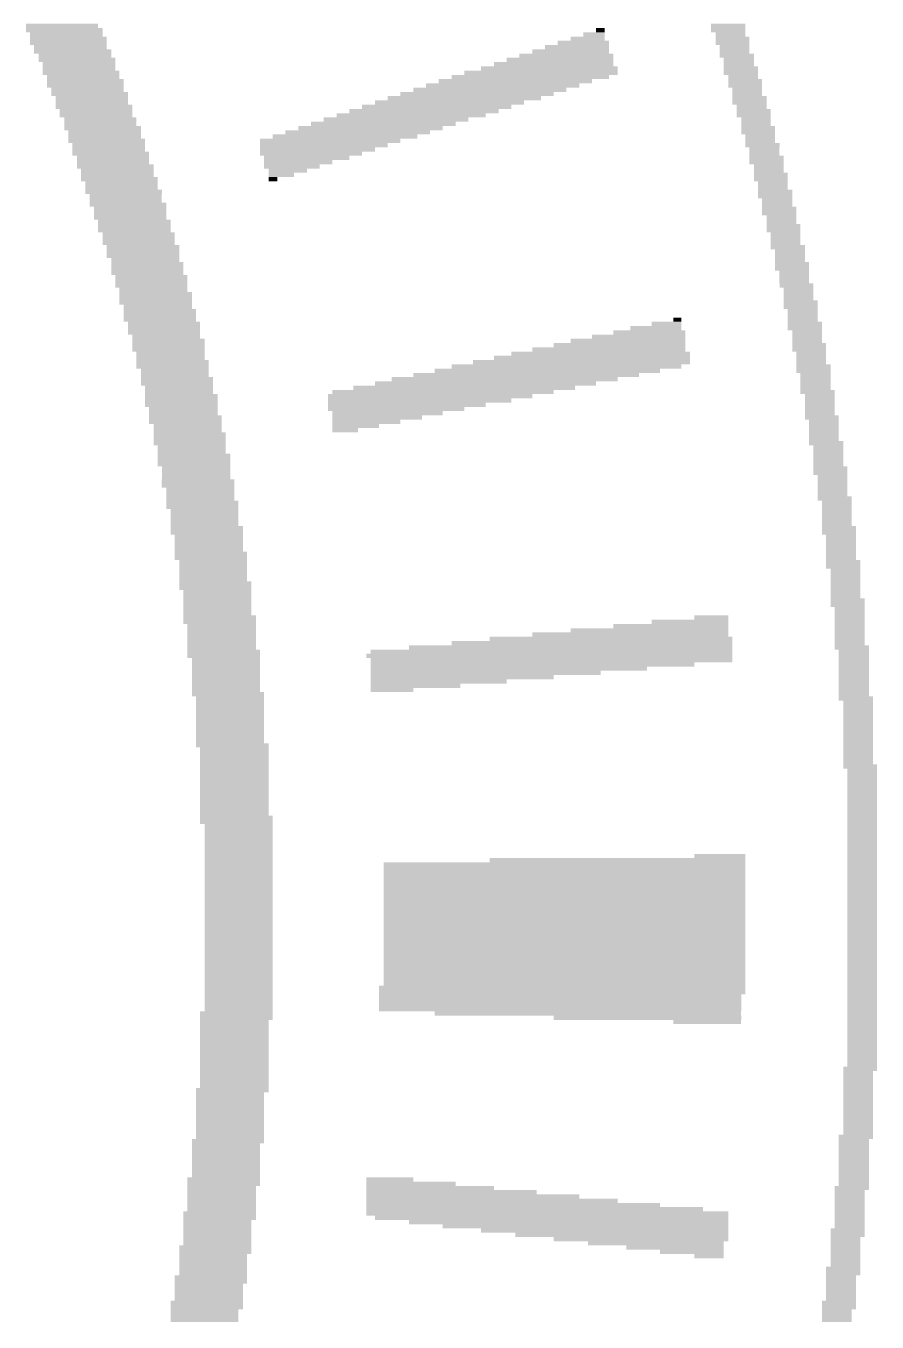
# Model space of a CAD drawing. Extents: x -51 to 50, y -27 to 29.
# Drawn here: x 45.65 to 49.88, y 2.42 to 8.87 of the extents above; entities that cross this region are included whole.
import ezdxf

# ---------------------------------------------------------------- set-up
doc = ezdxf.new("R2010")
doc.units = 0
doc.layers.add('201', color=6, linetype='CONTINUOUS')

# ---------------------------------------------------------------- blocks, each defined once
blk = doc.blocks.new('RECT')
blk.add_solid([(-0.5, -0.5), (0.5, -0.5), (-0.5, 0.5), (0.5, 0.5)])

msp = doc.modelspace()

# ---------------------------------------------------------------- block references
at = {"layer": '201', "rotation": 180}
for p, xscale, yscale in [((45.8368, 8.8477), 0.381, 0.0211), ((45.8254, 8.8688), 0.3581, 0.0211), ((45.847, 8.8265), 0.3607, 0.0213), ((48.4708, 8.8265), 0.1067, 0.0213), ((48.5026, 8.8477), 0.0432, 0.0211), ((49.1376, 8.8688), 0.1702, 0.0211), ((49.1376, 8.8477), 0.1702, 0.0211), ((49.149, 8.8265), 0.1473, 0.0213), ((45.8572, 8.8053), 0.381, 0.0211), ((45.8572, 8.7842), 0.381, 0.0211), ((45.8673, 8.763), 0.3607, 0.0213), ((48.3857, 8.763), 0.3175, 0.0213), ((48.4175, 8.7842), 0.254, 0.0211), ((48.4391, 8.8053), 0.1702, 0.0211), ((49.1592, 8.8053), 0.1676, 0.0211), ((49.1592, 8.7842), 0.1676, 0.0211), ((49.1693, 8.763), 0.1473, 0.0213), ((45.8788, 8.7418), 0.3835, 0.0211), ((45.9003, 8.6995), 0.381, 0.0213), ((45.8902, 8.7207), 0.3607, 0.0211), ((48.3019, 8.6995), 0.5309, 0.0213), ((48.3337, 8.7207), 0.4674, 0.0211), ((48.354, 8.7418), 0.381, 0.0211), ((49.1693, 8.7418), 0.1473, 0.0211), ((49.1808, 8.7207), 0.1702, 0.0211), ((49.1909, 8.6995), 0.1499, 0.0213), ((45.9105, 8.6783), 0.3607, 0.0211), ((45.9105, 8.6572), 0.3607, 0.0211), ((45.9207, 8.636), 0.381, 0.0213), ((48.2067, 8.636), 0.762, 0.0213), ((48.2486, 8.6572), 0.6782, 0.0211), ((48.2702, 8.6783), 0.5944, 0.0211), ((49.1909, 8.6783), 0.1499, 0.0211), ((49.2011, 8.6572), 0.1702, 0.0211), ((49.2011, 8.636), 0.1702, 0.0213), ((45.9308, 8.6148), 0.3607, 0.0211), ((45.941, 8.5937), 0.381, 0.0211), ((45.941, 8.5725), 0.381, 0.0213), ((48.0162, 8.5725), 0.762, 0.0213), ((48.0797, 8.5937), 0.762, 0.0211), ((48.1533, 8.6148), 0.7823, 0.0211), ((49.2125, 8.6148), 0.1473, 0.0211), ((49.2227, 8.5937), 0.1676, 0.0211), ((49.2227, 8.5725), 0.1676, 0.0213), ((45.9638, 8.5302), 0.381, 0.0211), ((45.9524, 8.5513), 0.3581, 0.0211), ((45.974, 8.509), 0.3607, 0.0213), ((47.8257, 8.509), 0.762, 0.0213), ((47.8892, 8.5302), 0.762, 0.0211), ((47.9527, 8.5513), 0.762, 0.0211), ((49.2328, 8.5513), 0.1473, 0.0211), ((49.2328, 8.5302), 0.1473, 0.0211), ((49.2443, 8.509), 0.1702, 0.0213), ((45.974, 8.4878), 0.3607, 0.0211), ((45.9842, 8.4667), 0.381, 0.0211), ((45.9943, 8.4455), 0.3607, 0.0213), ((47.625, 8.4455), 0.7417, 0.0213), ((47.6885, 8.4667), 0.7417, 0.0211), ((47.752, 8.4878), 0.7417, 0.0211), ((49.2443, 8.4878), 0.1702, 0.0211), ((49.2544, 8.4667), 0.1499, 0.0211), ((49.2646, 8.4455), 0.1702, 0.0213), ((45.9943, 8.4243), 0.3607, 0.0211), ((46.0159, 8.4032), 0.3581, 0.0211), ((46.0159, 8.382), 0.3581, 0.0213), ((47.4231, 8.382), 0.7188, 0.0213), ((47.4866, 8.4032), 0.7188, 0.0211), ((47.5615, 8.4243), 0.7417, 0.0211), ((49.2646, 8.4243), 0.1702, 0.0211), ((49.276, 8.4032), 0.1473, 0.0211), ((49.276, 8.382), 0.1473, 0.0213), ((46.0273, 8.3608), 0.381, 0.0211), ((46.0375, 8.3397), 0.3607, 0.0211), ((46.0375, 8.3185), 0.3607, 0.0213), ((47.2326, 8.3185), 0.7188, 0.0213), ((47.2961, 8.3397), 0.7188, 0.0211), ((47.3596, 8.3608), 0.7188, 0.0211), ((49.2862, 8.3608), 0.1676, 0.0211), ((49.2862, 8.3397), 0.1676, 0.0211), ((49.2963, 8.3185), 0.1473, 0.0213), ((46.0477, 8.2973), 0.381, 0.0211), ((46.0578, 8.2762), 0.3607, 0.0211), ((46.0578, 8.255), 0.3607, 0.0213), ((47.0954, 8.255), 0.5715, 0.0213), ((47.1589, 8.2973), 0.6985, 0.0211), ((47.1272, 8.2762), 0.635, 0.0211), ((49.2963, 8.2973), 0.1473, 0.0211), ((49.3078, 8.2762), 0.1702, 0.0211), ((49.3179, 8.255), 0.1499, 0.0213), ((46.068, 8.2338), 0.381, 0.0211), ((46.0794, 8.2127), 0.3581, 0.0211), ((46.0794, 8.1915), 0.3581, 0.0213), ((47.0637, 8.2338), 0.508, 0.0211), ((47.0421, 8.2127), 0.4242, 0.0211), ((47.0002, 8.1915), 0.3404, 0.0213), ((49.3179, 8.2338), 0.1499, 0.0211), ((49.3281, 8.2127), 0.1702, 0.0211), ((49.3281, 8.1915), 0.1702, 0.0213), ((46.0908, 8.1703), 0.381, 0.0211), ((46.101, 8.1492), 0.3607, 0.0211), ((46.101, 8.128), 0.3607, 0.0213), ((46.9684, 8.1703), 0.2769, 0.0211), ((46.9481, 8.1492), 0.1905, 0.0211), ((46.9163, 8.128), 0.127, 0.0213), ((49.3395, 8.1703), 0.1473, 0.0211), ((49.3395, 8.1492), 0.1473, 0.0211), ((49.3497, 8.128), 0.1676, 0.0213), ((46.1112, 8.1068), 0.381, 0.0211), ((46.1213, 8.0857), 0.3607, 0.0211), ((46.1213, 8.0645), 0.3607, 0.0213), ((46.8744, 8.1068), 0.0432, 0.0211), ((49.3497, 8.1068), 0.1676, 0.0211), ((49.3598, 8.0857), 0.1473, 0.0211), ((49.3598, 8.0645), 0.1473, 0.0213), ((46.1315, 8.0433), 0.381, 0.0211), ((46.1429, 8.0222), 0.3581, 0.0211), ((46.1429, 8.001), 0.3581, 0.0213), ((49.3713, 8.0433), 0.1702, 0.0211), ((49.3713, 8.0222), 0.1702, 0.0211), ((49.3814, 8.001), 0.1499, 0.0213), ((46.1543, 7.9798), 0.381, 0.0211), ((46.1645, 7.9587), 0.3607, 0.0211), ((46.1645, 7.9375), 0.3607, 0.0213), ((49.3814, 7.9798), 0.1499, 0.0211), ((49.3916, 7.9587), 0.1702, 0.0211), ((49.3916, 7.9375), 0.1702, 0.0213), ((46.1645, 7.9163), 0.3607, 0.0211), ((46.1848, 7.8952), 0.3607, 0.0211), ((46.1848, 7.874), 0.3607, 0.0213), ((46.1848, 7.8528), 0.3607, 0.0211), ((49.403, 7.9163), 0.1473, 0.0211), ((49.403, 7.8952), 0.1473, 0.0211), ((49.4132, 7.874), 0.1676, 0.0213), ((49.4132, 7.8528), 0.1676, 0.0211), ((46.2064, 7.8317), 0.3581, 0.0211), ((46.2064, 7.8105), 0.3581, 0.0213), ((46.2064, 7.7893), 0.3581, 0.0211), ((49.4233, 7.8317), 0.1473, 0.0211), ((49.4233, 7.8105), 0.1473, 0.0213), ((49.4233, 7.7893), 0.1473, 0.0211), ((46.228, 7.7682), 0.3607, 0.0211), ((46.228, 7.747), 0.3607, 0.0213), ((46.228, 7.7258), 0.3607, 0.0211), ((49.4348, 7.7682), 0.1702, 0.0211), ((49.4449, 7.747), 0.1499, 0.0213), ((49.4449, 7.7258), 0.1499, 0.0211), ((46.2394, 7.7047), 0.3378, 0.0211), ((46.2496, 7.6835), 0.3581, 0.0213), ((46.2496, 7.6623), 0.3581, 0.0211), ((49.4449, 7.7047), 0.1499, 0.0211), ((49.4551, 7.6835), 0.1702, 0.0213), ((49.4551, 7.6623), 0.1702, 0.0211), ((46.2496, 7.6412), 0.3581, 0.0211), ((46.2699, 7.62), 0.3581, 0.0213), ((46.2699, 7.5988), 0.3581, 0.0211), ((49.4665, 7.6412), 0.1473, 0.0211), ((49.4665, 7.62), 0.1473, 0.0213), ((49.4665, 7.5988), 0.1473, 0.0211), ((46.2699, 7.5777), 0.3581, 0.0211), ((46.2801, 7.5565), 0.3378, 0.0213), ((46.2915, 7.5353), 0.3607, 0.0211), ((49.4767, 7.5777), 0.1676, 0.0211), ((49.4868, 7.5565), 0.1473, 0.0213), ((49.4868, 7.5353), 0.1473, 0.0211), ((46.2915, 7.5142), 0.3607, 0.0211), ((46.2915, 7.493), 0.3607, 0.0213), ((46.3017, 7.4718), 0.3404, 0.0211), ((49.4868, 7.5142), 0.1473, 0.0211), ((49.4983, 7.493), 0.1702, 0.0213), ((49.4983, 7.4718), 0.1702, 0.0211), ((46.3118, 7.4507), 0.3607, 0.0211), ((46.3118, 7.4295), 0.3607, 0.0213), ((46.3118, 7.4083), 0.3607, 0.0211), ((48.8848, 7.4083), 0.0406, 0.0211), ((49.5084, 7.4507), 0.1499, 0.0211), ((49.5084, 7.4295), 0.1499, 0.0213), ((49.5084, 7.4083), 0.1499, 0.0211), ((46.3334, 7.3872), 0.3581, 0.0211), ((46.3334, 7.366), 0.3581, 0.0213), ((46.3334, 7.3448), 0.3581, 0.0211), ((48.7464, 7.3448), 0.3581, 0.0211), ((48.7782, 7.366), 0.254, 0.0213), ((48.8315, 7.3872), 0.1473, 0.0211), ((49.5186, 7.3872), 0.1702, 0.0211), ((49.5186, 7.366), 0.1702, 0.0213), ((49.53, 7.3448), 0.1473, 0.0211), ((46.355, 7.3025), 0.3607, 0.0213), ((46.355, 7.2813), 0.3607, 0.0211), ((46.3436, 7.3237), 0.3378, 0.0211), ((48.5978, 7.2813), 0.6553, 0.0211), ((48.6397, 7.3025), 0.5715, 0.0213), ((48.6931, 7.3237), 0.4648, 0.0211), ((49.53, 7.3237), 0.1473, 0.0211), ((49.53, 7.3025), 0.1473, 0.0213), ((49.5402, 7.2813), 0.1676, 0.0211), ((46.355, 7.2602), 0.3607, 0.0211), ((46.3652, 7.239), 0.3404, 0.0213), ((46.3652, 7.2178), 0.3404, 0.0211), ((48.4607, 7.2178), 0.9754, 0.0211), ((48.5038, 7.239), 0.889, 0.0213), ((48.5445, 7.2602), 0.762, 0.0211), ((49.5402, 7.2602), 0.1676, 0.0211), ((49.5503, 7.239), 0.1473, 0.0213), ((49.5503, 7.2178), 0.1473, 0.0211), ((46.3753, 7.1967), 0.3607, 0.0211), ((46.3753, 7.1755), 0.3607, 0.0213), ((46.3867, 7.1543), 0.3378, 0.0211), ((48.2384, 7.1543), 1.1201, 0.0211), ((48.3337, 7.1755), 1.143, 0.0213), ((48.4086, 7.1967), 1.0795, 0.0211), ((49.5503, 7.1967), 0.1473, 0.0211), ((49.5618, 7.1755), 0.1702, 0.0213), ((49.5618, 7.1543), 0.1702, 0.0211), ((46.3867, 7.1332), 0.3378, 0.0211), ((46.3969, 7.112), 0.3581, 0.0213), ((46.3969, 7.0908), 0.3581, 0.0211), ((47.9311, 7.0908), 1.0998, 0.0211), ((48.0263, 7.112), 1.1227, 0.0213), ((48.133, 7.1332), 1.1227, 0.0211), ((49.5719, 7.1332), 0.1499, 0.0211), ((49.5719, 7.112), 0.1499, 0.0213), ((49.5719, 7.0908), 0.1499, 0.0211), ((46.4071, 7.0697), 0.3378, 0.0211), ((46.4071, 7.0485), 0.3378, 0.0213), ((46.4185, 7.0273), 0.3607, 0.0211), ((47.6555, 7.0273), 1.016, 0.0211), ((47.7203, 7.0485), 1.0998, 0.0213), ((47.8257, 7.0697), 1.1024, 0.0211), ((49.5719, 7.0697), 0.1499, 0.0211), ((49.5821, 7.0485), 0.1702, 0.0213), ((49.5935, 7.0273), 0.1473, 0.0211), ((46.4185, 7.0062), 0.3607, 0.0211), ((46.4185, 6.985), 0.3607, 0.0213), ((46.4287, 6.9638), 0.3404, 0.0211), ((47.6034, 7.0062), 0.9119, 0.0211), ((47.5399, 6.985), 0.7849, 0.0213), ((47.4866, 6.9638), 0.6782, 0.0211), ((49.5935, 7.0062), 0.1473, 0.0211), ((49.5935, 6.985), 0.1473, 0.0213), ((49.5935, 6.9638), 0.1473, 0.0211), ((46.4287, 6.9427), 0.3404, 0.0211), ((46.4388, 6.9215), 0.3607, 0.0213), ((46.4388, 6.9003), 0.3607, 0.0211), ((47.3926, 6.9215), 0.4445, 0.0213), ((47.3392, 6.9003), 0.3378, 0.0211), ((47.4447, 6.9427), 0.5486, 0.0211), ((49.5935, 6.9427), 0.1473, 0.0211), ((49.6037, 6.9215), 0.1676, 0.0213), ((49.6138, 6.9003), 0.1473, 0.0211), ((46.4503, 6.8792), 0.3378, 0.0211), ((46.4503, 6.858), 0.3378, 0.0213), ((46.4604, 6.8368), 0.3581, 0.0211), ((47.2859, 6.8792), 0.2311, 0.0211), ((47.2338, 6.858), 0.127, 0.0213), ((49.6138, 6.8792), 0.1473, 0.0211), ((49.6138, 6.858), 0.1473, 0.0213), ((49.6138, 6.8368), 0.1473, 0.0211), ((46.4604, 6.8157), 0.3581, 0.0211), ((46.4604, 6.7945), 0.3581, 0.0213), ((46.4706, 6.7733), 0.3378, 0.0211), ((49.6138, 6.8157), 0.1473, 0.0211), ((49.6253, 6.7945), 0.1702, 0.0213), ((49.6354, 6.7733), 0.1499, 0.0211), ((46.4706, 6.7522), 0.3378, 0.0211), ((46.482, 6.731), 0.3607, 0.0213), ((46.482, 6.7098), 0.3607, 0.0211), ((49.6354, 6.7522), 0.1499, 0.0211), ((49.6354, 6.731), 0.1499, 0.0213), ((49.6354, 6.7098), 0.1499, 0.0211), ((46.482, 6.6887), 0.3607, 0.0211), ((46.4922, 6.6675), 0.3404, 0.0213), ((46.4922, 6.6463), 0.3404, 0.0211), ((49.6354, 6.6887), 0.1499, 0.0211), ((49.6456, 6.6675), 0.1702, 0.0213), ((49.6456, 6.6463), 0.1702, 0.0211), ((46.4922, 6.6252), 0.3404, 0.0211), ((46.5023, 6.604), 0.3607, 0.0213), ((46.5023, 6.5828), 0.3607, 0.0211), ((49.657, 6.6252), 0.1473, 0.0211), ((49.657, 6.604), 0.1473, 0.0213), ((49.657, 6.5828), 0.1473, 0.0211), ((46.5138, 6.5617), 0.3378, 0.0211), ((46.5138, 6.5405), 0.3378, 0.0213), ((46.5138, 6.5193), 0.3378, 0.0211), ((49.657, 6.5617), 0.1473, 0.0211), ((49.657, 6.5405), 0.1473, 0.0213), ((49.6672, 6.5193), 0.1676, 0.0211), ((46.5239, 6.4982), 0.3581, 0.0211), ((46.5239, 6.477), 0.3581, 0.0213), ((46.5341, 6.4558), 0.3378, 0.0211), ((46.5341, 6.4347), 0.3378, 0.0211), ((49.6773, 6.4982), 0.1473, 0.0211), ((49.6773, 6.477), 0.1473, 0.0213), ((49.6773, 6.4558), 0.1473, 0.0211), ((49.6773, 6.4347), 0.1473, 0.0211), ((46.5455, 6.3712), 0.3607, 0.0211), ((46.5341, 6.4135), 0.3378, 0.0213), ((46.5341, 6.3923), 0.3378, 0.0211), ((49.6887, 6.3712), 0.1702, 0.0211), ((49.6773, 6.4135), 0.1473, 0.0213), ((49.6773, 6.3923), 0.1473, 0.0211), ((46.5455, 6.35), 0.3607, 0.0213), ((46.5557, 6.3288), 0.3404, 0.0211), ((46.5557, 6.3077), 0.3404, 0.0211), ((49.6887, 6.35), 0.1702, 0.0213), ((49.6989, 6.3288), 0.1499, 0.0211), ((49.6989, 6.3077), 0.1499, 0.0211), ((46.5557, 6.2865), 0.3404, 0.0213), ((46.5557, 6.2653), 0.3404, 0.0211), ((46.5658, 6.2442), 0.3607, 0.0211), ((49.6989, 6.2865), 0.1499, 0.0213), ((49.6989, 6.2653), 0.1499, 0.0211), ((49.6989, 6.2442), 0.1499, 0.0211), ((46.5658, 6.223), 0.3607, 0.0213), ((46.5772, 6.2018), 0.3378, 0.0211), ((46.5772, 6.1807), 0.3378, 0.0211), ((49.6989, 6.223), 0.1499, 0.0213), ((49.7091, 6.2018), 0.1702, 0.0211), ((49.7091, 6.1807), 0.1702, 0.0211), ((46.5772, 6.1595), 0.3378, 0.0213), ((46.5772, 6.1383), 0.3378, 0.0211), ((46.5772, 6.1172), 0.3378, 0.0211), ((49.7205, 6.1595), 0.1473, 0.0213), ((49.7205, 6.1383), 0.1473, 0.0211), ((49.7205, 6.1172), 0.1473, 0.0211), ((46.5874, 6.096), 0.3581, 0.0213), ((46.5874, 6.0748), 0.3581, 0.0211), ((46.5976, 6.0537), 0.3378, 0.0211), ((49.7205, 6.096), 0.1473, 0.0213), ((49.7205, 6.0748), 0.1473, 0.0211), ((49.7205, 6.0537), 0.1473, 0.0211), ((46.5976, 6.0325), 0.3378, 0.0213), ((46.5976, 6.0113), 0.3378, 0.0211), ((46.5976, 5.9902), 0.3378, 0.0211), ((49.7319, 6.0113), 0.1702, 0.0211), ((49.7319, 5.9902), 0.1702, 0.0211), ((49.7205, 6.0325), 0.1473, 0.0213), ((46.5976, 5.969), 0.3378, 0.0213), ((46.5976, 5.9478), 0.3378, 0.0211), ((46.609, 5.9267), 0.3607, 0.0211), ((49.0538, 5.9267), 0.1702, 0.0211), ((49.7421, 5.969), 0.1499, 0.0213), ((49.7421, 5.9478), 0.1499, 0.0211), ((49.7421, 5.9267), 0.1499, 0.0211), ((46.609, 5.9055), 0.3607, 0.0213), ((46.6192, 5.8843), 0.3404, 0.0211), ((46.6192, 5.8632), 0.3404, 0.0211), ((48.7464, 5.8632), 0.7849, 0.0211), ((48.8531, 5.8843), 0.5715, 0.0211), ((48.9483, 5.9055), 0.381, 0.0213), ((49.7421, 5.9055), 0.1499, 0.0213), ((49.7421, 5.8843), 0.1499, 0.0211), ((49.7421, 5.8632), 0.1499, 0.0211), ((46.6192, 5.842), 0.3404, 0.0213), ((46.6192, 5.8208), 0.3404, 0.0211), ((46.6192, 5.7997), 0.3404, 0.0211), ((48.4607, 5.7997), 1.397, 0.0211), ((48.5559, 5.8208), 1.2065, 0.0211), ((48.6512, 5.842), 0.9754, 0.0213), ((49.7421, 5.842), 0.1499, 0.0213), ((49.7421, 5.8208), 0.1499, 0.0211), ((49.7421, 5.7997), 0.1499, 0.0211), ((46.6192, 5.7785), 0.3404, 0.0213), ((46.6293, 5.7573), 0.3607, 0.0211), ((46.6293, 5.7362), 0.3607, 0.0211), ((48.2486, 5.7362), 1.8212, 0.0211), ((48.26, 5.7573), 1.7983, 0.0211), ((48.3553, 5.7785), 1.6078, 0.0213), ((49.7523, 5.7785), 0.1702, 0.0213), ((49.7624, 5.7573), 0.1499, 0.0211), ((49.7624, 5.7362), 0.1499, 0.0211), ((46.6408, 5.715), 0.3378, 0.0213), ((46.6408, 5.6938), 0.3378, 0.0211), ((46.6408, 5.6727), 0.3378, 0.0211), ((48.26, 5.715), 1.7983, 0.0213), ((48.0479, 5.6727), 1.3741, 0.0211), ((48.1648, 5.6938), 1.6078, 0.0211), ((49.7624, 5.715), 0.1499, 0.0213), ((49.7624, 5.6938), 0.1499, 0.0211), ((49.7624, 5.6727), 0.1499, 0.0211), ((46.6408, 5.6515), 0.3378, 0.0213), ((46.6408, 5.6303), 0.3378, 0.0211), ((46.6408, 5.6092), 0.3378, 0.0211), ((47.9323, 5.6515), 1.143, 0.0213), ((47.8155, 5.6303), 0.9093, 0.0211), ((47.6987, 5.6092), 0.6756, 0.0211), ((49.7624, 5.6515), 0.1499, 0.0213), ((49.7624, 5.6303), 0.1499, 0.0211), ((49.7624, 5.6092), 0.1499, 0.0211), ((46.6408, 5.588), 0.3378, 0.0213), ((46.6408, 5.5668), 0.3378, 0.0211), ((46.6509, 5.5457), 0.3581, 0.0211), ((47.5831, 5.588), 0.4445, 0.0213), ((47.4663, 5.5668), 0.2108, 0.0211), ((49.7624, 5.588), 0.1499, 0.0213), ((49.7624, 5.5668), 0.1499, 0.0211), ((49.7624, 5.5457), 0.1499, 0.0211), ((46.6611, 5.5245), 0.3378, 0.0213), ((46.6611, 5.5033), 0.3378, 0.0211), ((46.6611, 5.4822), 0.3378, 0.0211), ((49.7726, 5.5245), 0.1702, 0.0213), ((49.784, 5.5033), 0.1473, 0.0211), ((49.784, 5.4822), 0.1473, 0.0211), ((46.6611, 5.461), 0.3378, 0.0213), ((46.6611, 5.4398), 0.3378, 0.0211), ((46.6611, 5.4187), 0.3378, 0.0211), ((49.784, 5.461), 0.1473, 0.0213), ((49.784, 5.4398), 0.1473, 0.0211), ((49.784, 5.4187), 0.1473, 0.0211), ((46.6611, 5.3975), 0.3378, 0.0213), ((46.6611, 5.3763), 0.3378, 0.0211), ((46.6611, 5.3552), 0.3378, 0.0211), ((49.784, 5.3975), 0.1473, 0.0213), ((49.784, 5.3763), 0.1473, 0.0211), ((49.784, 5.3552), 0.1473, 0.0211), ((46.6611, 5.334), 0.3378, 0.0213), ((46.6611, 5.3128), 0.3378, 0.0211), ((46.6725, 5.2917), 0.3607, 0.0211), ((49.784, 5.334), 0.1473, 0.0213), ((49.784, 5.3128), 0.1473, 0.0211), ((49.784, 5.2917), 0.1473, 0.0211), ((46.6827, 5.2705), 0.3404, 0.0213), ((46.6827, 5.2493), 0.3404, 0.0211), ((46.6827, 5.2282), 0.3404, 0.0211), ((49.784, 5.2705), 0.1473, 0.0213), ((49.784, 5.2493), 0.1473, 0.0211), ((49.784, 5.2282), 0.1473, 0.0211), ((46.6827, 5.207), 0.3404, 0.0213), ((46.6827, 5.1858), 0.3404, 0.0211), ((46.6827, 5.1647), 0.3404, 0.0211), ((49.784, 5.207), 0.1473, 0.0213), ((49.7942, 5.1858), 0.1676, 0.0211), ((49.8043, 5.1647), 0.1473, 0.0211), ((46.6827, 5.1435), 0.3404, 0.0213), ((46.6827, 5.1223), 0.3404, 0.0211), ((46.6827, 5.1012), 0.3404, 0.0211), ((49.8043, 5.1435), 0.1473, 0.0213), ((49.8043, 5.1223), 0.1473, 0.0211), ((49.8043, 5.1012), 0.1473, 0.0211), ((46.6827, 5.08), 0.3404, 0.0213), ((46.6827, 5.0588), 0.3404, 0.0211), ((46.6827, 5.0377), 0.3404, 0.0211), ((49.8043, 5.08), 0.1473, 0.0213), ((49.8043, 5.0588), 0.1473, 0.0211), ((49.8043, 5.0377), 0.1473, 0.0211), ((46.6827, 5.0165), 0.3404, 0.0213), ((46.6827, 4.9953), 0.3404, 0.0211), ((46.6827, 4.9742), 0.3404, 0.0211), ((46.6827, 4.953), 0.3404, 0.0213), ((49.8043, 5.0165), 0.1473, 0.0213), ((49.8043, 4.9953), 0.1473, 0.0211), ((49.8043, 4.9742), 0.1473, 0.0211), ((49.8043, 4.953), 0.1473, 0.0213), ((46.6928, 4.9318), 0.3607, 0.0211), ((46.6928, 4.9107), 0.3607, 0.0211), ((46.7043, 4.8895), 0.3378, 0.0213), ((49.8043, 4.9318), 0.1473, 0.0211), ((49.8043, 4.9107), 0.1473, 0.0211), ((49.8043, 4.8895), 0.1473, 0.0213), ((46.7043, 4.8683), 0.3378, 0.0211), ((46.7043, 4.8472), 0.3378, 0.0211), ((46.7043, 4.826), 0.3378, 0.0213), ((49.8043, 4.8683), 0.1473, 0.0211), ((49.8043, 4.8472), 0.1473, 0.0211), ((49.8043, 4.826), 0.1473, 0.0213), ((46.7043, 4.8048), 0.3378, 0.0211), ((46.7043, 4.7837), 0.3378, 0.0211), ((46.7043, 4.7625), 0.3378, 0.0213), ((49.8043, 4.8048), 0.1473, 0.0211), ((49.8043, 4.7837), 0.1473, 0.0211), ((49.8043, 4.7625), 0.1473, 0.0213), ((46.7043, 4.7413), 0.3378, 0.0211), ((46.7043, 4.7202), 0.3378, 0.0211), ((46.7043, 4.699), 0.3378, 0.0213), ((48.3235, 4.699), 1.7983, 0.0213), ((48.5877, 4.7202), 1.27, 0.0211), ((49.0957, 4.7413), 0.254, 0.0211), ((49.8043, 4.7413), 0.1473, 0.0211), ((49.8043, 4.7202), 0.1473, 0.0211), ((49.8043, 4.699), 0.1473, 0.0213), ((46.7043, 4.6778), 0.3378, 0.0211), ((46.7043, 4.6567), 0.3378, 0.0211), ((46.7043, 4.6355), 0.3378, 0.0213), ((48.3235, 4.6778), 1.7983, 0.0211), ((48.3235, 4.6567), 1.7983, 0.0211), ((48.3235, 4.6355), 1.7983, 0.0213), ((49.8043, 4.6778), 0.1473, 0.0211), ((49.8043, 4.6567), 0.1473, 0.0211), ((49.8043, 4.6355), 0.1473, 0.0213), ((46.7043, 4.6143), 0.3378, 0.0211), ((46.7043, 4.5932), 0.3378, 0.0211), ((46.7043, 4.572), 0.3378, 0.0213), ((48.3235, 4.6143), 1.7983, 0.0211), ((48.3235, 4.5932), 1.7983, 0.0211), ((48.3235, 4.572), 1.7983, 0.0213), ((49.8043, 4.6143), 0.1473, 0.0211), ((49.8043, 4.5932), 0.1473, 0.0211), ((49.8043, 4.572), 0.1473, 0.0213), ((46.7043, 4.5508), 0.3378, 0.0211), ((46.7043, 4.5297), 0.3378, 0.0211), ((46.7043, 4.5085), 0.3378, 0.0213), ((48.3235, 4.5508), 1.7983, 0.0211), ((48.3235, 4.5297), 1.7983, 0.0211), ((48.3235, 4.5085), 1.7983, 0.0213), ((49.8043, 4.5508), 0.1473, 0.0211), ((49.8043, 4.5297), 0.1473, 0.0211), ((49.8043, 4.5085), 0.1473, 0.0213), ((46.7043, 4.4873), 0.3378, 0.0211), ((46.7043, 4.4662), 0.3378, 0.0211), ((46.7043, 4.445), 0.3378, 0.0213), ((48.3235, 4.4873), 1.7983, 0.0211), ((48.3235, 4.4662), 1.7983, 0.0211), ((48.3235, 4.445), 1.7983, 0.0213), ((49.8043, 4.4873), 0.1473, 0.0211), ((49.8043, 4.4662), 0.1473, 0.0211), ((49.8043, 4.445), 0.1473, 0.0213), ((46.7043, 4.4238), 0.3378, 0.0211), ((46.7043, 4.4027), 0.3378, 0.0211), ((46.7043, 4.3815), 0.3378, 0.0213), ((48.3235, 4.4238), 1.7983, 0.0211), ((48.3235, 4.4027), 1.7983, 0.0211), ((48.3235, 4.3815), 1.7983, 0.0213), ((49.8043, 4.4238), 0.1473, 0.0211), ((49.8043, 4.4027), 0.1473, 0.0211), ((49.8043, 4.3815), 0.1473, 0.0213), ((46.7043, 4.3603), 0.3378, 0.0211), ((46.7043, 4.3392), 0.3378, 0.0211), ((46.7043, 4.318), 0.3378, 0.0213), ((48.3235, 4.3603), 1.7983, 0.0211), ((48.3235, 4.3392), 1.7983, 0.0211), ((48.3235, 4.318), 1.7983, 0.0213), ((49.8043, 4.3603), 0.1473, 0.0211), ((49.8043, 4.3392), 0.1473, 0.0211), ((49.8043, 4.318), 0.1473, 0.0213), ((46.7043, 4.2968), 0.3378, 0.0211), ((46.7043, 4.2757), 0.3378, 0.0211), ((46.7043, 4.2545), 0.3378, 0.0213), ((48.3235, 4.2968), 1.7983, 0.0211), ((48.3235, 4.2757), 1.7983, 0.0211), ((48.3235, 4.2545), 1.7983, 0.0213), ((49.8043, 4.2968), 0.1473, 0.0211), ((49.8043, 4.2757), 0.1473, 0.0211), ((49.8043, 4.2545), 0.1473, 0.0213), ((46.7043, 4.2333), 0.3378, 0.0211), ((46.7043, 4.2122), 0.3378, 0.0211), ((46.7043, 4.191), 0.3378, 0.0213), ((48.3235, 4.2333), 1.7983, 0.0211), ((48.3235, 4.2122), 1.7983, 0.0211), ((48.3235, 4.191), 1.7983, 0.0213), ((49.8043, 4.2333), 0.1473, 0.0211), ((49.8043, 4.2122), 0.1473, 0.0211), ((49.8043, 4.191), 0.1473, 0.0213), ((46.7043, 4.1698), 0.3378, 0.0211), ((46.7043, 4.1487), 0.3378, 0.0211), ((46.7043, 4.1275), 0.3378, 0.0213), ((48.3235, 4.1698), 1.7983, 0.0211), ((48.3235, 4.1487), 1.7983, 0.0211), ((48.3235, 4.1275), 1.7983, 0.0213), ((49.8043, 4.1698), 0.1473, 0.0211), ((49.8043, 4.1487), 0.1473, 0.0211), ((49.8043, 4.1275), 0.1473, 0.0213), ((46.7043, 4.1063), 0.3378, 0.0211), ((46.7043, 4.0852), 0.3378, 0.0211), ((46.7043, 4.064), 0.3378, 0.0213), ((48.3121, 4.0852), 1.8212, 0.0211), ((48.3121, 4.064), 1.8212, 0.0213), ((48.3235, 4.1063), 1.7983, 0.0211), ((49.8043, 4.1063), 0.1473, 0.0211), ((49.8043, 4.0852), 0.1473, 0.0211), ((49.8043, 4.064), 0.1473, 0.0213), ((46.7043, 4.0428), 0.3378, 0.0211), ((46.7043, 4.0217), 0.3378, 0.0211), ((46.7043, 4.0005), 0.3378, 0.0213), ((48.3019, 4.0428), 1.8009, 0.0211), ((48.3019, 4.0217), 1.8009, 0.0211), ((48.3019, 4.0005), 1.8009, 0.0213), ((49.8043, 4.0428), 0.1473, 0.0211), ((49.8043, 4.0217), 0.1473, 0.0211), ((49.8043, 4.0005), 0.1473, 0.0213), ((46.6928, 3.9582), 0.3607, 0.0211), ((46.6928, 3.937), 0.3607, 0.0213), ((46.7043, 3.9793), 0.3378, 0.0211), ((48.3019, 3.9793), 1.8009, 0.0211), ((48.4403, 3.9582), 1.524, 0.0211), ((48.7363, 3.937), 0.9322, 0.0213), ((49.8043, 3.9793), 0.1473, 0.0211), ((49.8043, 3.9582), 0.1473, 0.0211), ((49.8043, 3.937), 0.1473, 0.0213), ((46.6827, 3.9158), 0.3404, 0.0211), ((46.6827, 3.8947), 0.3404, 0.0211), ((46.6827, 3.8735), 0.3404, 0.0213), ((49.0334, 3.9158), 0.3378, 0.0211), ((49.8043, 3.9158), 0.1473, 0.0211), ((49.8043, 3.8947), 0.1473, 0.0211), ((49.8043, 3.8735), 0.1473, 0.0213), ((46.6827, 3.8523), 0.3404, 0.0211), ((46.6827, 3.8312), 0.3404, 0.0211), ((46.6827, 3.81), 0.3404, 0.0213), ((49.8043, 3.8523), 0.1473, 0.0211), ((49.8043, 3.8312), 0.1473, 0.0211), ((49.8043, 3.81), 0.1473, 0.0213), ((46.6827, 3.7888), 0.3404, 0.0211), ((46.6827, 3.7677), 0.3404, 0.0211), ((46.6827, 3.7465), 0.3404, 0.0213), ((49.8043, 3.7888), 0.1473, 0.0211), ((49.8043, 3.7677), 0.1473, 0.0211), ((49.8043, 3.7465), 0.1473, 0.0213), ((46.6827, 3.7253), 0.3404, 0.0211), ((46.6827, 3.7042), 0.3404, 0.0211), ((46.6827, 3.683), 0.3404, 0.0213), ((49.7942, 3.683), 0.1676, 0.0213), ((49.8043, 3.7253), 0.1473, 0.0211), ((49.8043, 3.7042), 0.1473, 0.0211), ((46.6827, 3.6618), 0.3404, 0.0211), ((46.6827, 3.6407), 0.3404, 0.0211), ((46.6827, 3.6195), 0.3404, 0.0213), ((49.784, 3.6618), 0.1473, 0.0211), ((49.784, 3.6407), 0.1473, 0.0211), ((49.784, 3.6195), 0.1473, 0.0213), ((46.6725, 3.5772), 0.3607, 0.0211), ((46.6611, 3.556), 0.3378, 0.0213), ((46.6611, 3.5348), 0.3378, 0.0211), ((46.6827, 3.5983), 0.3404, 0.0211), ((49.784, 3.5983), 0.1473, 0.0211), ((49.784, 3.5772), 0.1473, 0.0211), ((49.784, 3.556), 0.1473, 0.0213), ((49.784, 3.5348), 0.1473, 0.0211), ((46.6611, 3.5137), 0.3378, 0.0211), ((46.6611, 3.4925), 0.3378, 0.0213), ((46.6611, 3.4713), 0.3378, 0.0211), ((49.784, 3.5137), 0.1473, 0.0211), ((49.784, 3.4925), 0.1473, 0.0213), ((49.784, 3.4713), 0.1473, 0.0211), ((46.6611, 3.4502), 0.3378, 0.0211), ((46.6611, 3.429), 0.3378, 0.0213), ((46.6611, 3.4078), 0.3378, 0.0211), ((49.784, 3.4502), 0.1473, 0.0211), ((49.784, 3.429), 0.1473, 0.0213), ((49.784, 3.4078), 0.1473, 0.0211), ((46.6611, 3.3867), 0.3378, 0.0211), ((46.6611, 3.3655), 0.3378, 0.0213), ((46.6611, 3.3443), 0.3378, 0.0211), ((49.7726, 3.3443), 0.1702, 0.0211), ((49.784, 3.3867), 0.1473, 0.0211), ((49.784, 3.3655), 0.1473, 0.0213), ((46.6509, 3.3232), 0.3581, 0.0211), ((46.6408, 3.302), 0.3378, 0.0213), ((46.6408, 3.2808), 0.3378, 0.0211), ((49.7624, 3.3232), 0.1499, 0.0211), ((49.7624, 3.302), 0.1499, 0.0213), ((49.7624, 3.2808), 0.1499, 0.0211), ((46.6408, 3.2597), 0.3378, 0.0211), ((46.6408, 3.2385), 0.3378, 0.0213), ((46.6408, 3.2173), 0.3378, 0.0211), ((49.7624, 3.2597), 0.1499, 0.0211), ((49.7624, 3.2385), 0.1499, 0.0213), ((49.7624, 3.2173), 0.1499, 0.0211), ((46.6408, 3.1962), 0.3378, 0.0211), ((46.6408, 3.175), 0.3378, 0.0213), ((46.6408, 3.1538), 0.3378, 0.0211), ((49.7624, 3.1962), 0.1499, 0.0211), ((49.7624, 3.175), 0.1499, 0.0213), ((49.7624, 3.1538), 0.1499, 0.0211), ((46.6293, 3.1327), 0.3607, 0.0211), ((46.6293, 3.1115), 0.3607, 0.0213), ((46.6192, 3.0903), 0.3404, 0.0211), ((47.4548, 3.1327), 0.2337, 0.0211), ((47.5602, 3.1115), 0.4445, 0.0213), ((47.6555, 3.0903), 0.635, 0.0211), ((49.7523, 3.0903), 0.1702, 0.0211), ((49.7624, 3.1327), 0.1499, 0.0211), ((49.7624, 3.1115), 0.1499, 0.0213), ((46.6192, 3.0692), 0.3404, 0.0211), ((46.6192, 3.048), 0.3404, 0.0213), ((46.6192, 3.0268), 0.3404, 0.0211), ((47.9628, 3.0268), 1.2497, 0.0211), ((47.7622, 3.0692), 0.8484, 0.0211), ((47.8676, 3.048), 1.0592, 0.0213), ((49.7421, 3.0692), 0.1499, 0.0211), ((49.7421, 3.048), 0.1499, 0.0213), ((49.7421, 3.0268), 0.1499, 0.0211), ((46.609, 2.9633), 0.3607, 0.0211), ((46.6192, 3.0057), 0.3404, 0.0211), ((46.6192, 2.9845), 0.3404, 0.0213), ((48.0682, 3.0057), 1.4605, 0.0211), ((48.1749, 2.9845), 1.6739, 0.0213), ((48.2384, 2.9633), 1.8009, 0.0211), ((49.7421, 3.0057), 0.1499, 0.0211), ((49.7421, 2.9845), 0.1499, 0.0213), ((49.7421, 2.9633), 0.1499, 0.0211), ((46.609, 2.9422), 0.3607, 0.0211), ((46.5976, 2.921), 0.3378, 0.0213), ((46.5976, 2.8998), 0.3378, 0.0211), ((48.26, 2.9422), 1.7577, 0.0211), ((48.3451, 2.921), 1.5875, 0.0213), ((48.4289, 2.8998), 1.4199, 0.0211), ((49.7421, 2.9422), 0.1499, 0.0211), ((49.7421, 2.921), 0.1499, 0.0213), ((49.7421, 2.8998), 0.1499, 0.0211), ((46.5976, 2.8787), 0.3378, 0.0211), ((46.5976, 2.8575), 0.3378, 0.0213), ((46.5976, 2.8363), 0.3378, 0.0211), ((48.5242, 2.8787), 1.2294, 0.0211), ((48.6093, 2.8575), 1.0592, 0.0213), ((48.7045, 2.8363), 0.8687, 0.0211), ((49.7319, 2.8787), 0.1702, 0.0211), ((49.7319, 2.8575), 0.1702, 0.0213), ((49.7205, 2.8363), 0.1473, 0.0211), ((46.5874, 2.794), 0.3581, 0.0213), ((46.5874, 2.7728), 0.3581, 0.0211), ((46.5976, 2.8152), 0.3378, 0.0211), ((48.7782, 2.8152), 0.6756, 0.0211), ((48.8734, 2.794), 0.4851, 0.0213), ((48.9572, 2.7728), 0.3175, 0.0211), ((49.7205, 2.8152), 0.1473, 0.0211), ((49.7205, 2.794), 0.1473, 0.0213), ((49.7205, 2.7728), 0.1473, 0.0211), ((46.5772, 2.7517), 0.3378, 0.0211), ((46.5772, 2.7305), 0.3378, 0.0213), ((46.5772, 2.7093), 0.3378, 0.0211), ((49.0423, 2.7517), 0.1473, 0.0211), ((49.7205, 2.7517), 0.1473, 0.0211), ((49.7205, 2.7305), 0.1473, 0.0213), ((49.7205, 2.7093), 0.1473, 0.0211), ((46.5658, 2.6458), 0.3607, 0.0211), ((46.5772, 2.6882), 0.3378, 0.0211), ((46.5772, 2.667), 0.3378, 0.0213), ((49.7091, 2.6882), 0.1702, 0.0211), ((49.7091, 2.667), 0.1702, 0.0213), ((49.6989, 2.6458), 0.1499, 0.0211), ((46.5658, 2.6247), 0.3607, 0.0211), ((46.5557, 2.6035), 0.3404, 0.0213), ((46.5557, 2.5823), 0.3404, 0.0211), ((49.6989, 2.6247), 0.1499, 0.0211), ((49.6989, 2.6035), 0.1499, 0.0213), ((49.6989, 2.5823), 0.1499, 0.0211), ((46.5455, 2.5188), 0.3607, 0.0211), ((46.5557, 2.5612), 0.3404, 0.0211), ((46.5557, 2.54), 0.3404, 0.0213), ((49.6887, 2.5188), 0.1702, 0.0211), ((49.6989, 2.5612), 0.1499, 0.0211), ((49.6989, 2.54), 0.1499, 0.0213), ((46.5455, 2.4977), 0.3607, 0.0211), ((46.5341, 2.4765), 0.3378, 0.0213), ((46.5341, 2.4553), 0.3378, 0.0211), ((49.6887, 2.4977), 0.1702, 0.0211), ((49.6773, 2.4765), 0.1473, 0.0213), ((49.6773, 2.4553), 0.1473, 0.0211), ((46.5341, 2.4342), 0.3378, 0.0211), ((49.6773, 2.4342), 0.1473, 0.0211)]:
    msp.add_blockref('RECT', p, dxfattribs=dict(at, xscale=xscale, yscale=yscale))

doc.saveas('drawing.dxf')
